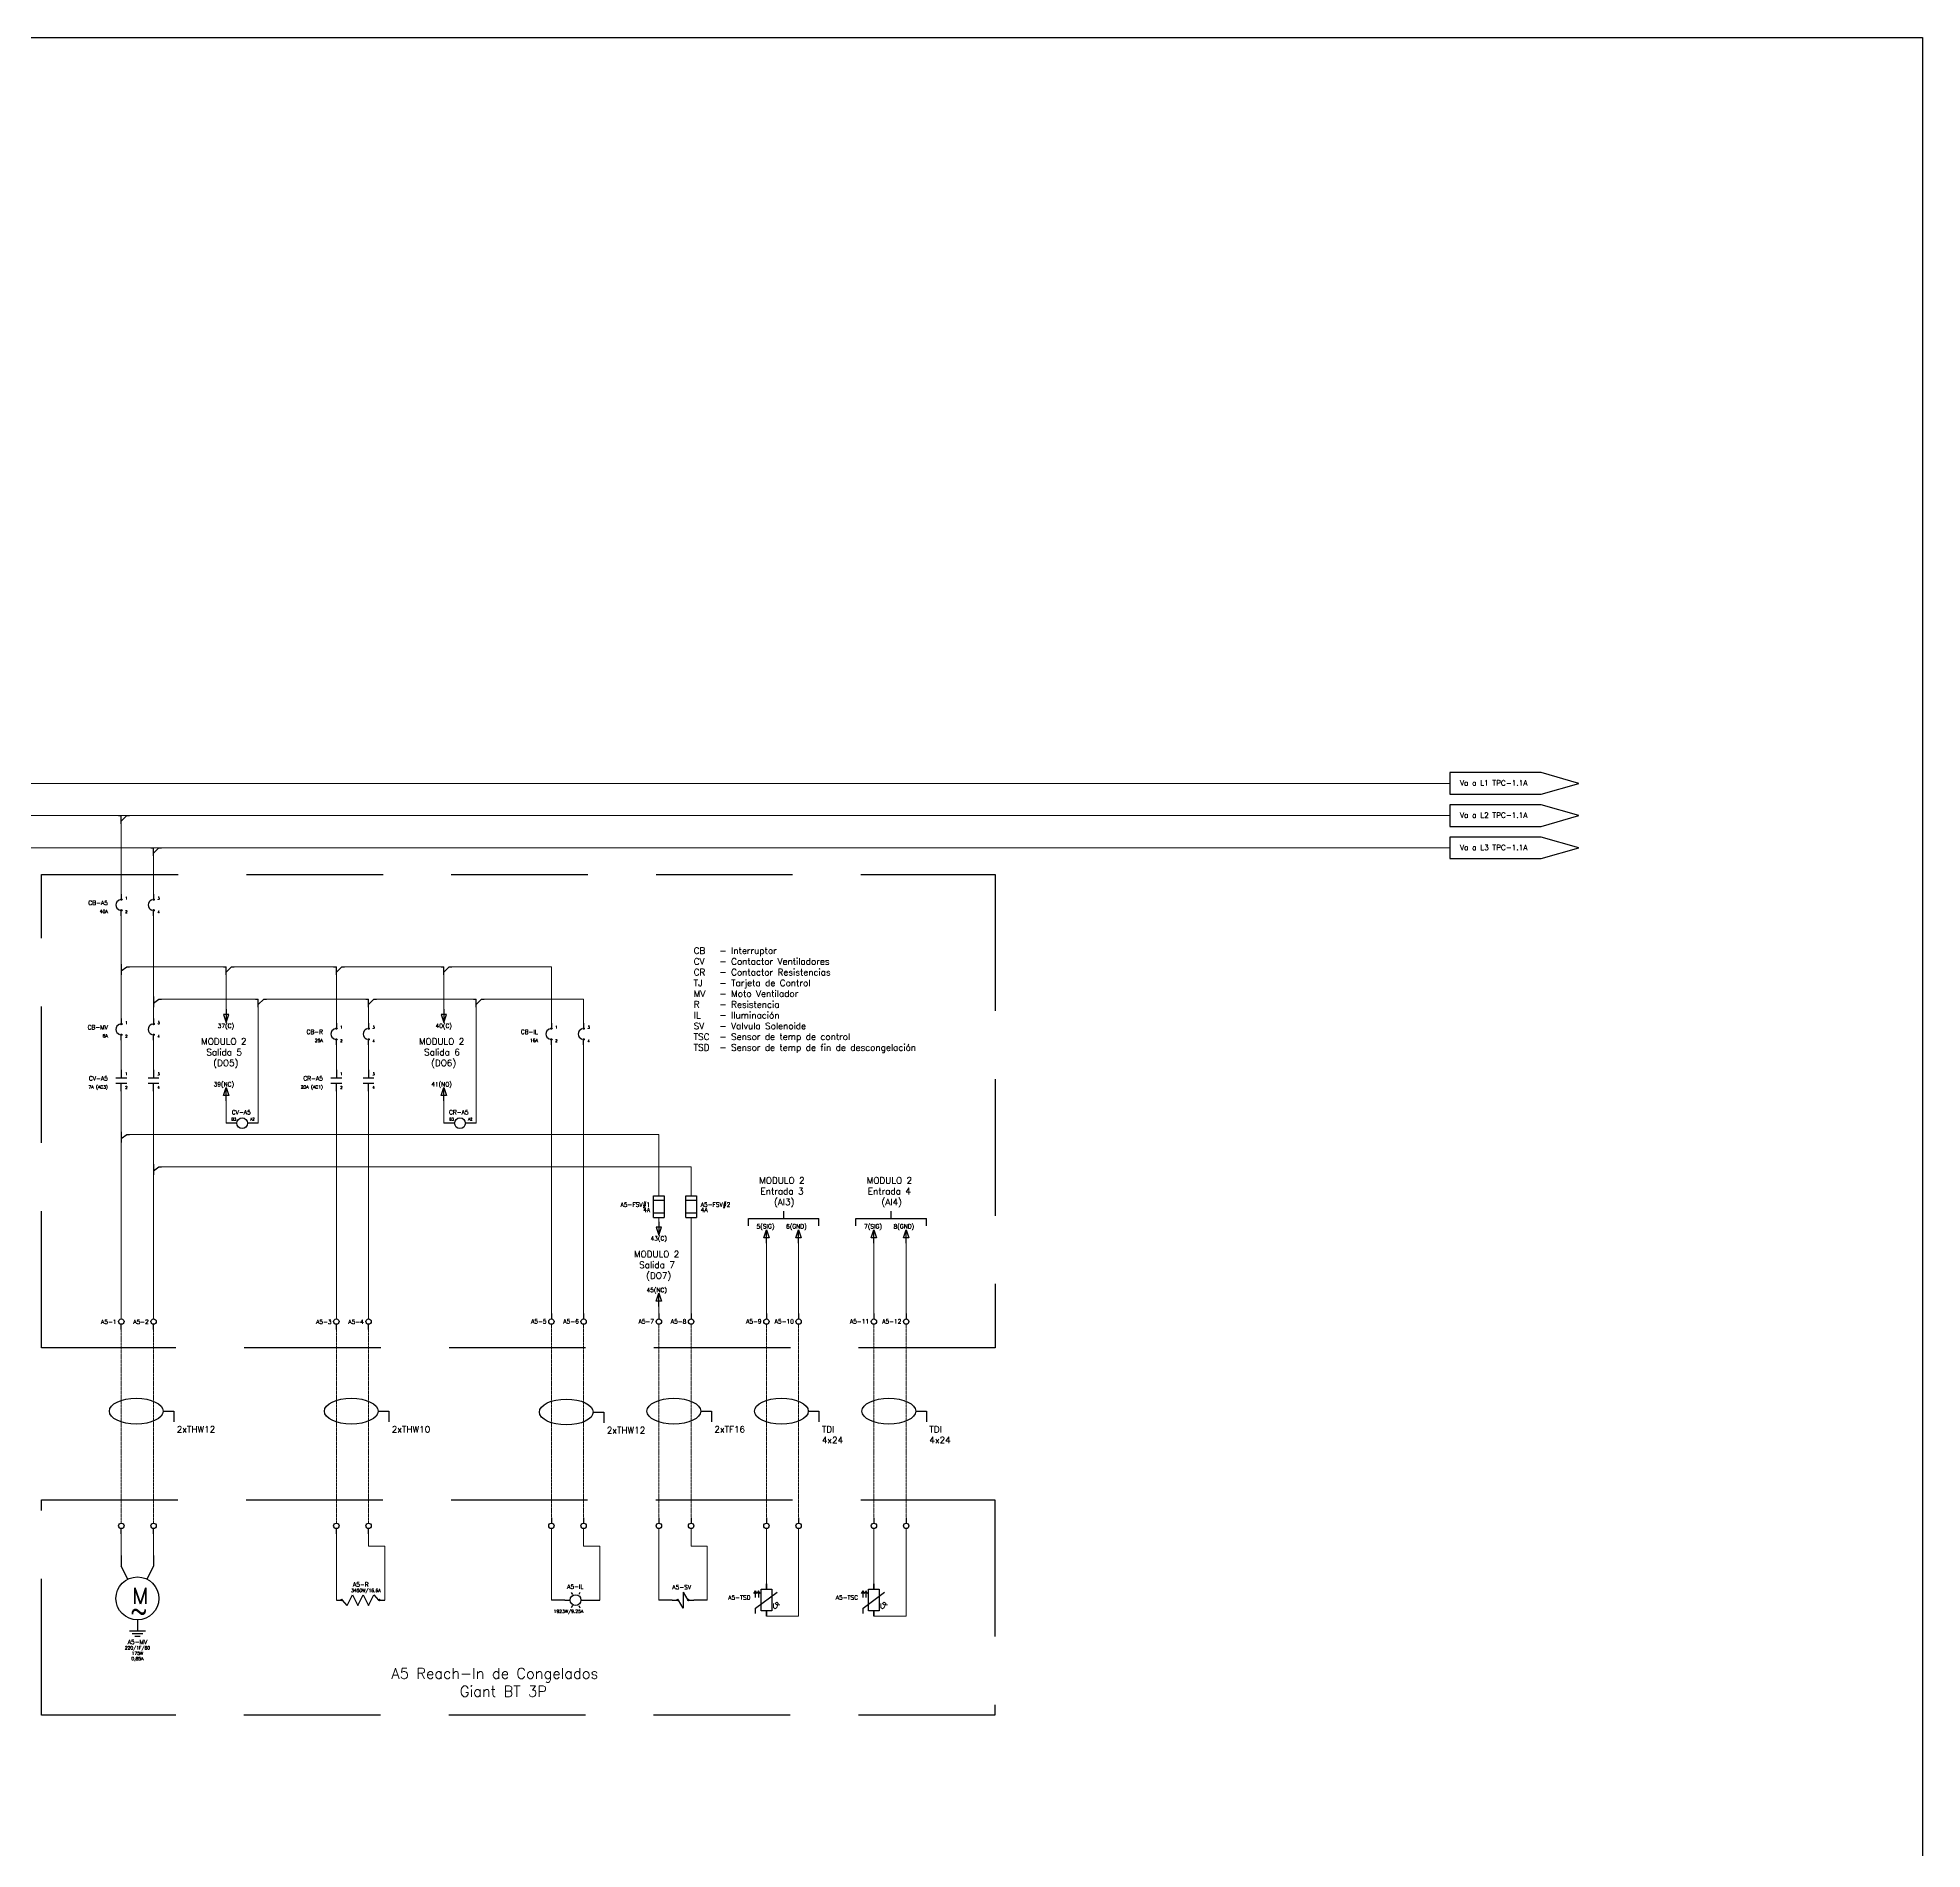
# Model space of a CAD drawing. Header units: inches. Extents: x 75782 to 87231, y -34126 to -18655.
# Drawn here: x 85478 to 87231, y -20340 to -18655 of the extents above; entities that cross this region are included whole.
import ezdxf
from ezdxf.enums import TextEntityAlignment as Align

# ---------------------------------------------------------------- set-up
doc = ezdxf.new("R2010")
doc.units = ezdxf.units.IN
doc.header["$MEASUREMENT"] = 0
doc.linetypes.add('DASHED', pattern=[19.05, 12.7, -6.35])
doc.linetypes.add('EPLANLINE7', pattern=[0])
for name, color, linetype, lineweight in [('A-Cable Belden', 9, 'Continuous', 18), ('A-Cables 220V', 6, 'Continuous', 18), ('SYMBOL', 2, 'Continuous', 25)]:
    doc.layers.add(name, color=color, linetype=linetype, lineweight=lineweight)
doc.layers.add('TEXTOS', color=7, linetype='Continuous')
doc.styles.add('Annotative', font='romans.shx')
doc.styles.get("Standard").update_dxf_attribs({"font": 'ROMANS.SHX'})

# ---------------------------------------------------------------- blocks, each defined once
blk = doc.blocks.new('derivación inferior')
for p, q in [((-2.5, 0), (0, 0)), ((0, -7.5), (0, 0)), ((0, -5), (5, 0)), ((5, 0), (7.5, 0))]:
    blk.add_line(p, q)
blk = doc.blocks.new('2F Breaker')
for p, q in [((0, 0), (0, -4.3)), ((30, 0), (30, -4.3)), ((0, -20), (0, -15.7)), ((30, -20), (30, -15.7))]:
    blk.add_line(p, q)
for centre in [(0, -5), (0, -15), (30, -5), (30, -15)]:
    blk.add_circle(centre, 0.653)
for centre in [(0, -10), (30, -10)]:
    blk.add_arc(centre, 5, 110, 250)
for s, p in [('2', (3.6, -17.7)), ('1', (3.6, -5)), ('3', (33.6, -5)), ('4', (33.6, -17.7))]:
    blk.add_text(s, height=2.5).set_placement(p)
at = {"flags": 4}
for tag, height, p in [('FEATURES', 3, (-12.5, -17.5)), ('NAME', 4, (-12.5, -10))]:
    blk.add_attdef(tag, text='', height=height, dxfattribs=at).set_placement(p, align=Align.RIGHT)
blk = doc.blocks.new('CONT 2F')
for p, q in [((33332.3, 23388.3), (33342.3, 23388.3)), ((33337.3, 23395.8), (33337.3, 23388.3)), ((33362.3, 23388.3), (33372.3, 23388.3)), ((33367.3, 23395.8), (33367.3, 23388.3)), ((33332.3, 23383.3), (33342.3, 23383.3)), ((33337.3, 23375.8), (33337.3, 23383.3)), ((33362.3, 23383.3), (33372.3, 23383.3)), ((33367.3, 23375.8), (33367.3, 23383.3))]:
    blk.add_line(p, q)
for s, p in [('1', (33340.9, 23390.8)), ('3', (33370.9, 23390.8)), ('2', (33340.9, 23378.1)), ('4', (33370.9, 23378.1))]:
    blk.add_text(s, height=2.5).set_placement(p)
at = {"flags": 4}
for tag, height, p in [('NAME', 4, (33324.8, 23385.8)), ('FEATURES', 3, (33324.8, 23378.3))]:
    blk.add_attdef(tag, text='', height=height, dxfattribs=at).set_placement(p, align=Align.RIGHT)
blk = doc.blocks.new('derivación a la derecha')
for p, q in [((0, 2.5), (0, -7.5)), ((0, -3.75), (5, 0)), ((5, 0), (7.5, 0))]:
    blk.add_line(p, q)
blk = doc.blocks.new('Solenoid Coil')
for p, q in [((0, 0), (4.3, 0)), ((10, -7.5), (5.7, 0)), ((10, 7.5), (10, -7.5)), ((10, 7.5), (14.3, 0)), ((15.7, 0), (20, 0))]:
    blk.add_line(p, q)
for centre in [(5, 0), (15, 0)]:
    blk.add_circle(centre, 0.704)
at = {"flags": 4}
for tag, height, p in [('NAME', 4, (17.5, 10)), ('PAGE', 3, (15, -17.5))]:
    blk.add_attdef(tag, text='', height=height, dxfattribs=at).set_placement(p, align=Align.RIGHT)
blk = doc.blocks.new('Temperature sensor')
for p, q in [((-10, -22.5), (10, -7.5)), ((-10, -27.5), (-10, -22.5))]:
    blk.add_line(p, q)
for points in [[(0, 0), (0, 0), (0, -5), (0, -5)], [(-5, -5), (5, -5), (5, -25), (-5, -25)], [(0, -30), (0, -30), (0, -25), (0, -25)]]:
    blk.add_lwpolyline(points, close=True)
at = {"layer": 'SYMBOL', "color": 0, "linetype": 'EPLANLINE7', "lineweight": 25}
for p, q in [((-10.4, -6.5), (-11.9, -8.9)), ((-10.4, -6.5), (-10.4, -12.5)), ((-10.4, -6.5), (-8.9, -8.9)), ((-7.4, -6.5), (-7.4, -12.5))]:
    blk.add_line(p, q, dxfattribs=at)
at = {"layer": 'SYMBOL', "color": 0, "linetype": 'EPLANLINE7', "lineweight": 13}
for p, q in [((-7.4, -6.5), (-8.9, -8.9)), ((-7.4, -6.5), (-5.9, -8.9)), ((-7.4, -12.5), (-7.4, -12.5)), ((-7.4, -12.5), (-7.4, -12.5)), ((9.6, -17.1), (8.1, -18.3)), ((11.1, -18.3), (9.6, -17.1)), ((6.6, -18.3), (6.6, -21.9)), ((6.6, -21.9), (8.1, -23.1)), ((8.1, -18.3), (9.6, -19.5)), ((8.1, -23.1), (9.6, -21.9)), ((9.6, -21.9), (11.1, -18.3)), ((9.6, -19.5), (12.6, -19.5))]:
    blk.add_line(p, q, dxfattribs=at)
at = {"flags": 4}
blk.add_attdef('NAME', text='', height=4, dxfattribs=at).set_placement((-14.8, -14.6), align=Align.RIGHT)
blk = doc.blocks.new('Arrow-down')
for p, q in [((0, 0), (0, -12.5)), ((2.5, -5), (-2.5, -5)), ((-2.5, -5), (0, -12.5)), ((0, -12.5), (2.5, -5))]:
    blk.add_line(p, q)
at = {"flags": 4}
blk.add_attdef('NAME', text='', height=4, dxfattribs=at).set_placement((7.5, -17.5), align=Align.RIGHT)
blk = doc.blocks.new('Arrow-up')
for p, q in [((-2.5, 5), (0, 12.5)), ((2.5, 5), (-2.5, 5)), ((0, 0), (0, 12.5)), ((0, 12.5), (2.5, 5))]:
    blk.add_line(p, q)
at = {"flags": 4}
blk.add_attdef('NAME', text='', height=4, dxfattribs=at).set_placement((7.5, 13.5), align=Align.RIGHT)
blk = doc.blocks.new('Relay Coil')
for p, q in [((5, 0), (0, 0)), ((20, 0), (15, 0))]:
    blk.add_line(p, q)
blk.add_circle((10, 0), 5)
for s, p in [('B3', (0, 2.5)), ('A2', (17.5, 2.5))]:
    blk.add_text(s, height=2.5).set_placement(p)
at = {"flags": 4}
for tag, height, p in [('NAME', 4, (18.1, 8.2)), ('INTENSIDAD', 3, (21, -10)), ('PAGE', 3, (20.6, -15.1))]:
    blk.add_attdef(tag, text='', height=height, dxfattribs=at).set_placement(p, align=Align.RIGHT)
blk = doc.blocks.new('2F motor')
for p, q in [((0, 0), (0, -10)), ((30, 0), (30, -10)), ((6.1, -22.1), (0, -10)), ((23.9, -22.1), (30, -10)), ((7.5, -70), (22.5, -70)), ((15, -60), (15, -70)), ((10, -72.5), (20, -72.5)), ((12.5, -75), (17.5, -75))]:
    blk.add_line(p, q)
blk.add_circle((15, -40), 20)
blk.add_text('M', height=15).set_placement((10, -45))
at = {"insert": (8.6, -43.8), "char_height": 15, "width": 78.304, "attachment_point": 1}
blk.add_mtext('{\\Fsimplex|c0;~}', dxfattribs=at)
at = {"flags": 4}
for tag, height, p in [('VOLTAJE', 3, (15, -87.5)), ('NAME', 4, (15, -82.5)), ('CURRENT', 3, (15, -97.5)), ('HP', 3, (15, -92.5))]:
    blk.add_attdef(tag, text='', height=height, dxfattribs=at).set_placement(p, align=Align.CENTER)
blk = doc.blocks.new('Heater')
for p, q in [((0, 0), (4.3, 0)), ((10, -5), (5.7, 0)), ((10, -5), (15, 5)), ((15, 5), (20, -5)), ((20, -5), (25, 5)), ((25, 5), (30, -5)), ((30, -5), (35, 5)), ((35, 5), (39.3, 0)), ((40.7, 0), (45, 0))]:
    blk.add_line(p, q)
for centre in [(5, 0), (40, 0)]:
    blk.add_circle(centre, 0.704)
at = {"flags": 4}
for tag, height, p in [('NAME', 4, (30, 12.5)), ('DATA', 3, (27.5, 7.5))]:
    blk.add_attdef(tag, text='', height=height, dxfattribs=at).set_placement(p, align=Align.RIGHT)
blk = doc.blocks.new('Fusible')
at = {"color": 0, "ltscale": 0.1}
for p, q in [((45791, 2917.9), (45791, 2937.9)), ((45791, 2937.9), (45801, 2937.9)), ((45791, 2933.9), (45801, 2933.9)), ((45801, 2937.9), (45801, 2917.9)), ((45801, 2921.9), (45791, 2921.9)), ((45791, 2917.9), (45801, 2917.9))]:
    blk.add_line(p, q, dxfattribs=at)
at = {"flags": 4}
for p in [(45787.9, 2927.9), (45787.9, 2922.9)]:
    blk.add_attdef('NAME', text='', height=4, dxfattribs=at).set_placement(p, align=Align.RIGHT)
blk = doc.blocks.new('fusible1')
at = {"color": 0, "ltscale": 0.1}
for p, q in [((45821, 2917.9), (45821, 2937.9)), ((45821, 2937.9), (45831, 2937.9)), ((45821, 2933.9), (45831, 2933.9)), ((45831, 2937.9), (45831, 2917.9)), ((45831, 2921.9), (45821, 2921.9)), ((45821, 2917.9), (45831, 2917.9))]:
    blk.add_line(p, q, dxfattribs=at)
at = {"flags": 4}
for p in [(45834.9, 2927.9), (45834.9, 2922.9)]:
    blk.add_attdef('NAME', p, '', height=4, dxfattribs=at)
blk = doc.blocks.new('Pilot Light')
for p, q in [((-10, 0), (-5, 0)), ((-4.1, 7.1), (-3, 5.2)), ((4.1, 7.1), (3, 5.2)), ((5, 0), (10, 0)), ((-3, -5.2), (-4.1, -7.1)), ((3, -5.2), (4.1, -7.1))]:
    blk.add_line(p, q)
blk.add_circle((0, 0), 5)
at = {"flags": 4}
for tag, height, p in [('NAME', 4, (7.4, 10.4)), ('COLOR', 3, (7.2, -12.1))]:
    blk.add_attdef(tag, text='', height=height, dxfattribs=at).set_placement(p, align=Align.RIGHT)
blk = doc.blocks.new('Borne - abajo')
blk.add_line((0, 0), (0, 5))
blk.add_circle((0, 7.5), 2.5)
at = {"flags": 4}
blk.add_attdef('NAME', text='', height=4, dxfattribs=at).set_placement((-4.4, 5.3), align=Align.RIGHT)
blk.add_attdef('#', (4.6, 5.9), '', height=3, dxfattribs=at)
blk = doc.blocks.new('Borne - arriba')
blk.add_line((0, 0), (0, -5))
blk.add_circle((0, -7.5), 2.5)
at = {"flags": 4}
blk.add_attdef('NAME', text='', height=4, dxfattribs=at).set_placement((-4.4, -9.3), align=Align.RIGHT)
blk.add_attdef('#', (4.6, -8.9), '', height=3, dxfattribs=at)

msp = doc.modelspace()

# ---------------------------------------------------------------- linework, layer by layer
for p, q in [((85658.3, -19664.9), (85653.3, -19664.9)), ((85683.3, -19664.9), (85678.3, -19664.9)), ((85860.9, -19664.9), (85855.9, -19664.9)), ((85885.9, -19664.9), (85880.9, -19664.9)), ((85955.9, -20031.9), (85955.9, -20036.9)), ((85985.9, -20031.9), (85985.9, -20036.9)), ((86055.9, -20031.9), (86055.9, -20036.9)), ((86085.9, -20031.9), (86085.9, -20036.9)), ((86155.9, -20031.9), (86155.9, -20036.9)), ((86185.9, -20031.9), (86185.9, -20036.9)), ((86255.9, -20031.9), (86255.9, -20036.9)), ((86285.9, -20031.9), (86285.9, -20036.9)), ((85555.9, -20046.9), (85555.9, -20041.9)), ((85585.9, -20046.9), (85585.9, -20041.9)), ((85755.9, -20046.9), (85755.9, -20041.9)), ((85785.9, -20046.9), (85785.9, -20041.9)), ((85968.4, -20108.4), (85955.9, -20108.4)), ((85988.4, -20108.4), (86000.9, -20108.4)), ((86068.4, -20108.4), (86055.9, -20108.4)), ((86100.9, -20108.4), (86088.4, -20108.4))]:
    msp.add_line(p, q)
at = {"ltscale": 0.1}
for p, q in [((86139.2, -19760.2), (86139.2, -19753.5)), ((86139.2, -19753.5), (86204.8, -19753.5)), ((86172, -19753.5), (86172, -19746.7)), ((86204.8, -19760.2), (86204.8, -19753.5)), ((86239.2, -19760.2), (86239.2, -19753.5)), ((86239.2, -19753.5), (86304.8, -19753.5)), ((86272, -19753.5), (86272, -19746.7)), ((86304.8, -19760.2), (86304.8, -19753.5)), ((85594.8, -19932.7), (85604.8, -19932.7)), ((85604.8, -19932.7), (85604.8, -19942.7)), ((85794.8, -19932.7), (85804.8, -19932.7)), ((85804.8, -19932.7), (85804.8, -19942.7)), ((85994.8, -19933.5), (86004.8, -19933.5)), ((86004.8, -19933.5), (86004.8, -19943.5)), ((86094.8, -19932.7), (86104.8, -19932.7)), ((86104.8, -19932.7), (86104.8, -19942.7)), ((86194.8, -19932.7), (86204.8, -19932.7)), ((86204.8, -19932.7), (86204.8, -19942.7)), ((86294.8, -19932.7), (86304.8, -19932.7)), ((86304.8, -19932.7), (86304.8, -19942.7))]:
    msp.add_line(p, q, dxfattribs=at)
msp.add_lwpolyline([(75782.1, -18655.2), (87231.1, -18655.2), (87231.1, -24628.5), (75782.1, -24628.5)], close=True, dxfattribs=at)
msp.add_lwpolyline([(75782.1, -18655.2), (87231.1, -18655.2), (87231.1, -24628.5), (75782.1, -24628.5)], close=True, dxfattribs=at)
for points in [[(86876.7, -19338.8), (86791.7, -19338.8), (86791.7, -19358.8), (86876.7, -19358.8), (86911.7, -19348.8), (86876.7, -19338.8)], [(86876.7, -19368.8), (86791.7, -19368.8), (86791.7, -19388.8), (86876.7, -19388.8), (86911.7, -19378.8), (86876.7, -19368.8)], [(86876.7, -19398.8), (86791.7, -19398.8), (86791.7, -19418.8), (86876.7, -19418.8), (86911.7, -19408.8), (86876.7, -19398.8)]]:
    msp.add_lwpolyline(points, dxfattribs=at)
at = {"linetype": 'DASHED', "ltscale": 10}
for points in [[(85481.8, -19433.4), (86368.7, -19433.4), (86368.7, -19873.7), (85481.8, -19873.7)], [(85481.6, -20015.3), (86368.5, -20015.3), (86368.5, -20215.6), (85481.6, -20215.6)]]:
    msp.add_lwpolyline(points, close=True, dxfattribs=at)
for centre in [(85555.9, -20039.4), (85585.9, -20039.4), (85755.9, -20039.4), (85785.9, -20039.4), (85955.9, -20039.4), (85985.9, -20039.4), (86055.9, -20039.4), (86085.9, -20039.4), (86155.9, -20039.4), (86185.9, -20039.4), (86255.9, -20039.4), (86285.9, -20039.4)]:
    msp.add_circle(centre, 2.5)
at = {"ltscale": 0.1}
for centre in [(85569.8, -19932.7), (85769.8, -19932.7), (85969.8, -19933.5), (86069.8, -19932.7), (86169.8, -19932.7), (86269.8, -19932.7)]:
    msp.add_ellipse(centre, major_axis=(-25, 0), ratio=0.48, dxfattribs=at)
at = {"layer": 'A-Cable Belden'}
for p, q in [((86155.9, -19846.9), (86155.9, -19776.4)), ((86185.9, -19776.4), (86185.9, -19846.9)), ((86255.9, -19846.9), (86255.9, -19776.4)), ((86285.9, -19776.4), (86285.9, -19846.9)), ((86155.9, -20093.4), (86155.9, -20041.9)), ((86185.9, -20041.9), (86185.9, -20123.4)), ((86255.9, -20095.9), (86255.9, -20041.9)), ((86285.9, -20041.9), (86285.9, -20123.4)), ((86185.9, -20123.4), (86155.9, -20123.4)), ((86285.9, -20123.4), (86255.9, -20123.4))]:
    msp.add_line(p, q, dxfattribs=at)
at = {"layer": 'A-Cable Belden', "linetype": 'DASHED', "ltscale": 0.01}
for p, q in [((86155.9, -19851.9), (86155.9, -20031.9)), ((86185.9, -19851.9), (86185.9, -20031.9)), ((86255.9, -19851.9), (86255.9, -20031.9)), ((86285.9, -19851.9), (86285.9, -20031.9))]:
    msp.add_line(p, q, dxfattribs=at)
at = {"layer": 'A-Cables 220V'}
for p, q in [((79583.7, -19348.8), (86791.7, -19348.8)), ((79613.7, -19378.8), (86791.7, -19378.8)), ((85555.9, -19451.9), (85555.9, -19378.8)), ((79643.7, -19408.8), (86791.7, -19408.8)), ((85585.9, -19451.9), (85585.9, -19408.8)), ((85555.9, -19471.9), (85555.9, -19567.6)), ((85585.9, -19471.9), (85585.9, -19571.9)), ((85563.4, -19519.4), (85650.8, -19519.4)), ((85653.3, -19526.9), (85653.3, -19558.8)), ((85660.8, -19519.4), (85753.4, -19519.4)), ((85755.9, -19571.9), (85755.9, -19519.4)), ((85760.9, -19519.4), (85855.9, -19519.4)), ((85855.9, -19519.4), (85855.9, -19558.8)), ((85860.9, -19519.4), (85955.9, -19519.4)), ((85955.9, -19519.4), (85955.9, -19572)), ((85593.4, -19549.4), (85680.8, -19549.4)), ((85683.3, -19556.9), (85683.3, -19664.9)), ((85690.8, -19549.4), (85783.4, -19549.4)), ((85785.9, -19571.9), (85785.9, -19549.4)), ((85790.9, -19549.4), (85885.9, -19549.4)), ((85885.9, -19556.9), (85885.9, -19664.9)), ((85890.9, -19549.4), (85985.9, -19549.4)), ((85985.9, -19549.4), (85985.9, -19571.9)), ((85555.9, -19587.6), (85555.9, -19615.2)), ((85585.9, -19587.6), (85585.9, -19615.2)), ((85755.9, -19591.9), (85755.9, -19615.2)), ((85785.9, -19591.9), (85785.9, -19615.2)), ((85955.9, -19591.9), (85955.9, -19846.9)), ((85985.9, -19591.9), (85985.9, -19846.9)), ((85555.9, -19635.2), (85555.9, -19738.2)), ((85585.9, -19635.2), (85585.9, -19738.2)), ((85653.3, -19644.1), (85653.3, -19664.9)), ((85755.9, -19635.2), (85755.9, -19846.9)), ((85785.9, -19635.2), (85785.9, -19846.9)), ((85855.9, -19644.1), (85855.9, -19664.9)), ((85563.4, -19675.4), (86055.9, -19675.4)), ((86055.9, -19675.4), (86055.9, -19732.5)), ((85593.4, -19705.4), (86085.9, -19705.4)), ((86085.9, -19705.4), (86085.9, -19732.5)), ((85555.9, -19738.2), (85555.9, -19846.9)), ((85585.9, -19738.2), (85585.9, -19846.9)), ((86055.9, -19752.5), (86055.9, -19757.9)), ((86085.9, -19752.5), (86085.9, -19846.9)), ((86055.9, -19835.5), (86055.9, -19841.9)), ((85555.9, -20041.9), (85555.9, -20066.9)), ((85585.9, -20041.9), (85585.9, -20066.9)), ((85755.9, -20041.9), (85755.9, -20108.4)), ((85785.9, -20041.9), (85785.9, -20058.4)), ((85955.9, -20041.9), (85955.9, -20108.4)), ((85985.9, -20041.9), (85985.9, -20058.4)), ((86055.9, -20041.9), (86055.9, -20108.4)), ((86085.9, -20041.9), (86085.9, -20058.4)), ((85800.9, -20058.4), (85785.9, -20058.4)), ((85800.9, -20108.4), (85800.9, -20058.4)), ((86000.9, -20058.4), (85985.9, -20058.4)), ((86000.9, -20108.4), (86000.9, -20058.4)), ((86100.9, -20058.4), (86085.9, -20058.4)), ((86100.9, -20108.4), (86100.9, -20058.4))]:
    msp.add_line(p, q, dxfattribs=at)
at = {"layer": 'A-Cables 220V', "linetype": 'DASHED', "ltscale": 0.01}
for p, q in [((86055.9, -19841.9), (86055.9, -19846.9)), ((85555.9, -19851.9), (85555.9, -20036.9)), ((85585.9, -19851.9), (85585.9, -20036.9)), ((85755.9, -19851.9), (85755.9, -20036.9)), ((85785.9, -19851.9), (85785.9, -20036.9)), ((85955.9, -19851.9), (85955.9, -20031.9)), ((85985.9, -19851.9), (85985.9, -20031.9)), ((86055.9, -19851.9), (86055.9, -20031.9)), ((86085.9, -19851.9), (86085.9, -20031.9))]:
    msp.add_line(p, q, dxfattribs=at)

# ---------------------------------------------------------------- block references
for name, p in [('derivación inferior', (85555.9, -19378.8)), ('derivación inferior', (85555.9, -19378.8)), ('derivación inferior', (85585.9, -19408.8)), ('derivación inferior', (85585.9, -19408.8)), ('derivación a la derecha', (85555.9, -19519.4)), ('derivación inferior', (85653.3, -19519.4)), ('derivación inferior', (85755.9, -19519.4)), ('derivación inferior', (85855.9, -19519.4)), ('derivación a la derecha', (85585.9, -19549.4)), ('derivación inferior', (85683.3, -19549.4)), ('derivación inferior', (85785.9, -19549.4)), ('derivación inferior', (85885.9, -19549.4)), ('derivación a la derecha', (85555.9, -19675.4)), ('derivación a la derecha', (85585.9, -19705.4))]:
    msp.add_blockref(name, p)
ref = msp.add_blockref('2F Breaker', (85555.9, -19451.9))
ref.add_attrib('NAME', 'CB-A5', dxfattribs={"height": 4}).set_placement((85543.4, -19461.9), align=Align.RIGHT)
ref.add_attrib('FEATURES', '40A', dxfattribs={"height": 3}).set_placement((85543.4, -19469.4), align=Align.RIGHT)
ref = msp.add_blockref('Arrow-down', (85653.3, -19558.8))
ref.add_attrib('NAME', '37(C)', dxfattribs={"height": 4}).set_placement((85660.8, -19576.3), align=Align.RIGHT)
ref = msp.add_blockref('Arrow-down', (85855.9, -19558.8))
ref.add_attrib('NAME', '40(C)', dxfattribs={"height": 4}).set_placement((85863.4, -19576.3), align=Align.RIGHT)
ref = msp.add_blockref('2F Breaker', (85555.9, -19567.6))
ref.add_attrib('NAME', 'CB-MV', dxfattribs={"height": 4}).set_placement((85543.4, -19577.6), align=Align.RIGHT)
ref.add_attrib('FEATURES', '6A', dxfattribs={"height": 3}).set_placement((85543.4, -19585.1), align=Align.RIGHT)
ref = msp.add_blockref('2F Breaker', (85755.9, -19571.9))
ref.add_attrib('NAME', 'CB-R', dxfattribs={"height": 4}).set_placement((85743.4, -19581.9), align=Align.RIGHT)
ref.add_attrib('FEATURES', '25A', dxfattribs={"height": 3}).set_placement((85743.4, -19589.4), align=Align.RIGHT)
ref = msp.add_blockref('2F Breaker', (85955.9, -19571.9))
ref.add_attrib('NAME', 'CB-IL', dxfattribs={"height": 4}).set_placement((85943.4, -19581.9), align=Align.RIGHT)
ref.add_attrib('FEATURES', '16A', dxfattribs={"height": 3}).set_placement((85943.4, -19589.4), align=Align.RIGHT)
ref = msp.add_blockref('CONT 2F', (52218.6, -43011))
ref.add_attrib('NAME', 'CV-A5', dxfattribs={"height": 4}).set_placement((85543.4, -19625.2), align=Align.RIGHT)
ref.add_attrib('FEATURES', '7A (AC3)', dxfattribs={"height": 3}).set_placement((85543.4, -19632.7), align=Align.RIGHT)
ref = msp.add_blockref('CONT 2F', (52418.6, -43011))
ref.add_attrib('NAME', 'CR-A5', dxfattribs={"height": 4}).set_placement((85743.4, -19625.2), align=Align.RIGHT)
ref.add_attrib('FEATURES', '20A (AC1)', dxfattribs={"height": 3}).set_placement((85743.4, -19632.7), align=Align.RIGHT)
ref = msp.add_blockref('Arrow-up', (85653.3, -19644.1))
ref.add_attrib('NAME', '39(NC)', dxfattribs={"height": 4}).set_placement((85660.8, -19630.6), align=Align.RIGHT)
ref = msp.add_blockref('Arrow-up', (85855.9, -19644.1))
ref.add_attrib('NAME', '41(NO)', dxfattribs={"height": 4}).set_placement((85863.4, -19630.6), align=Align.RIGHT)
ref = msp.add_blockref('Relay Coil', (85658.3, -19664.9))
ref.add_attrib('NAME', 'CV-A5', dxfattribs={"height": 4}).set_placement((85676.3, -19656.7), align=Align.RIGHT)
ref = msp.add_blockref('Relay Coil', (85860.9, -19664.9))
ref.add_attrib('NAME', 'CR-A5', dxfattribs={"height": 4}).set_placement((85878.9, -19656.7), align=Align.RIGHT)
ref = msp.add_blockref('Fusible', (40259.9, -22670.4))
ref.add_attrib('NAME', 'A5-FSV#1', dxfattribs={"height": 4}).set_placement((86047.8, -19742.5), align=Align.RIGHT)
ref.add_attrib('NAME', '4A', dxfattribs={"height": 4}).set_placement((86047.8, -19747.5), align=Align.RIGHT)
ref = msp.add_blockref('fusible1', (40259.9, -22670.4))
ref.add_attrib('NAME', 'A5-FSV#2', (86094.8, -19742.5), dxfattribs={"height": 4})
ref.add_attrib('NAME', '4A', (86094.8, -19747.5), dxfattribs={"height": 4})
ref = msp.add_blockref('Arrow-down', (86055.9, -19756.5))
ref.add_attrib('NAME', '43(C)', dxfattribs={"height": 4}).set_placement((86063.4, -19774), align=Align.RIGHT)
ref = msp.add_blockref('Arrow-up', (86155.9, -19776.4))
ref.add_attrib('NAME', '5(SIG)', dxfattribs={"height": 4}).set_placement((86163.4, -19762.9), align=Align.RIGHT)
ref = msp.add_blockref('Arrow-up', (86185.9, -19776.4))
ref.add_attrib('NAME', '6(GND)', dxfattribs={"height": 4}).set_placement((86193.4, -19762.9), align=Align.RIGHT)
ref = msp.add_blockref('Arrow-up', (86255.9, -19776.4))
ref.add_attrib('NAME', '7(SIG)', dxfattribs={"height": 4}).set_placement((86263.4, -19762.9), align=Align.RIGHT)
ref = msp.add_blockref('Arrow-up', (86285.9, -19776.4))
ref.add_attrib('NAME', '8(GND)', dxfattribs={"height": 4}).set_placement((86293.4, -19762.9), align=Align.RIGHT)
ref = msp.add_blockref('Arrow-up', (86055.9, -19835.5))
ref.add_attrib('NAME', '45(NC)', dxfattribs={"height": 4}).set_placement((86063.4, -19822), align=Align.RIGHT)
ref = msp.add_blockref('Borne - arriba', (85955.9, -19841.9))
ref.add_attrib('NAME', 'A5-5', dxfattribs={"height": 4}).set_placement((85951.4, -19851.2), align=Align.RIGHT)
ref = msp.add_blockref('Borne - arriba', (85985.9, -19841.9))
ref.add_attrib('NAME', 'A5-6', dxfattribs={"height": 4}).set_placement((85981.4, -19851.2), align=Align.RIGHT)
ref = msp.add_blockref('Borne - arriba', (86055.9, -19841.9))
ref.add_attrib('NAME', 'A5-7', dxfattribs={"height": 4}).set_placement((86051.4, -19851.2), align=Align.RIGHT)
ref = msp.add_blockref('Borne - arriba', (86085.9, -19841.9))
ref.add_attrib('NAME', 'A5-8', dxfattribs={"height": 4}).set_placement((86081.4, -19851.2), align=Align.RIGHT)
ref = msp.add_blockref('Borne - arriba', (86155.9, -19841.9))
ref.add_attrib('NAME', 'A5-9', dxfattribs={"height": 4}).set_placement((86151.4, -19851.2), align=Align.RIGHT)
ref = msp.add_blockref('Borne - arriba', (86185.9, -19841.9))
ref.add_attrib('NAME', 'A5-10', dxfattribs={"height": 4}).set_placement((86181.4, -19851.2), align=Align.RIGHT)
ref = msp.add_blockref('Borne - arriba', (86255.9, -19841.9))
ref.add_attrib('NAME', 'A5-11', dxfattribs={"height": 4}).set_placement((86251.4, -19851.2), align=Align.RIGHT)
ref = msp.add_blockref('Borne - arriba', (86285.9, -19841.9))
ref.add_attrib('NAME', 'A5-12', dxfattribs={"height": 4}).set_placement((86281.4, -19851.2), align=Align.RIGHT)
ref = msp.add_blockref('Borne - abajo', (85555.9, -19856.9))
ref.add_attrib('NAME', 'A5-1', dxfattribs={"height": 4}).set_placement((85551.4, -19851.6), align=Align.RIGHT)
ref = msp.add_blockref('Borne - abajo', (85585.9, -19856.9))
ref.add_attrib('NAME', 'A5-2', dxfattribs={"height": 4}).set_placement((85581.4, -19851.6), align=Align.RIGHT)
ref = msp.add_blockref('Borne - abajo', (85755.9, -19856.9))
ref.add_attrib('NAME', 'A5-3', dxfattribs={"height": 4}).set_placement((85751.4, -19851.6), align=Align.RIGHT)
ref = msp.add_blockref('Borne - abajo', (85785.9, -19856.9))
ref.add_attrib('NAME', 'A5-4', dxfattribs={"height": 4}).set_placement((85781.4, -19851.6), align=Align.RIGHT)
ref = msp.add_blockref('2F motor', (85555.9, -20066.9))
ref.add_attrib('CURRENT', '0,85A', dxfattribs={"height": 3}).set_placement((85570.9, -20164.4), align=Align.CENTER)
ref.add_attrib('HP', '175W', dxfattribs={"height": 3}).set_placement((85570.9, -20159.4), align=Align.CENTER)
ref.add_attrib('VOLTAJE', '220/1F/60', dxfattribs={"height": 3}).set_placement((85570.9, -20154.4), align=Align.CENTER)
ref.add_attrib('NAME', 'A5-MV', dxfattribs={"height": 4}).set_placement((85570.9, -20149.4), align=Align.CENTER)
ref = msp.add_blockref('Heater', (85755.9, -20108.4))
ref.add_attrib('NAME', 'A5-R', dxfattribs={"height": 4}).set_placement((85785.9, -20095.9), align=Align.RIGHT)
ref.add_attrib('DATA', '3450W/16.6A', dxfattribs={"height": 3}).set_placement((85783.4, -20100.9), align=Align.CENTER)
ref = msp.add_blockref('Pilot Light', (85978.4, -20108.4))
ref.add_attrib('NAME', 'A5-IL', dxfattribs={"height": 4}).set_placement((85985.8, -20097.9), align=Align.RIGHT)
ref.add_attrib('COLOR', '1923W/9.25A', dxfattribs={"height": 3}).set_placement((85985.6, -20120.4), align=Align.RIGHT)
ref = msp.add_blockref('Solenoid Coil', (86068.4, -20108.4))
ref.add_attrib('NAME', 'A5-SV', dxfattribs={"height": 4}).set_placement((86085.9, -20098.4), align=Align.RIGHT)
ref = msp.add_blockref('Temperature sensor', (86155.9, -20093.4))
ref.add_attrib('NAME', 'A5-TSD', dxfattribs={"height": 4}).set_placement((86141.1, -20108), align=Align.RIGHT)
ref = msp.add_blockref('Temperature sensor', (86255.9, -20093.4))
ref.add_attrib('NAME', 'A5-TSC', dxfattribs={"height": 4}).set_placement((86241.1, -20108), align=Align.RIGHT)

# ---------------------------------------------------------------- texts
at = {"insert": (86007.5, -19947.4), "char_height": 6, "attachment_point": 1, "style": 'Annotative'}
msp.add_mtext_dynamic_manual_height_columns('2xTHW12', width=128.511, gutter_width=1250, heights=[0], dxfattribs=at)
at = {"layer": 'TEXTOS', "attachment_point": 1}
for s, width, insert, char_height in [('\\pi4.2847;Va a L1 TPC-1.1A', 81.426, (86796.7, -19345.9), 5), ('\\pi4.2847;Va a L2 TPC-1.1A', 81.426, (86796.7, -19375.9), 5), ('\\pi4.2847;Va a L3 TPC-1.1A', 81.426, (86796.7, -19405.9), 5), ('CB^I- Interruptor\\PCV^I- Contactor Ventiladores\\PCR^I- Contactor Resistencias\\PTJ^I- Tarjeta de Control\\PMV^I- Moto Ventilador\\PR^I- Resistencia\\PIL^I- Iluminación\\PSV^I- Valvula Solenoide\\PTSC^I- Sensor de temp de control\\PTSD^I- Sensor de temp de fin de descongelación', 252.141, (86088.3, -19501.4), 6), ('\\pi102.93;MODULO 2\\P\\pi107.78;Salida 5\\P\\pi114.21;(DO5)', 252.141, (85527.2, -19585.8), 6), ('\\pi102.93;MODULO 2\\P\\pi107.78;Salida 6\\P\\pi114.21;(DO6)', 252.141, (85729.8, -19585.8), 6), ('\\pi102.93;MODULO 2\\P\\pi104.07;Entrada 3\\P\\pi116.64;(AI3)', 252.141, (86046.3, -19715.1), 6), ('\\pi102.93;MODULO 2\\P\\pi103.93;Entrada 4\\P\\pi116.64;(AI4)', 252.141, (86146.3, -19715.1), 6), ('\\pi102.93;MODULO 2\\P\\pi107.78;Salida 7\\P\\pi114.21;(DO7)', 252.141, (85929.8, -19783.6), 6), ('2xTHW12', 128.511, (85607.5, -19946.6), 6), ('2xTHW10', 128.511, (85807.5, -19946.6), 6), ('2xTF16', 128.511, (86107.5, -19946.6), 6), ('TDI\\P4x24', 128.511, (86207.5, -19946.6), 6), ('TDI\\P4x24', 128.511, (86307.5, -19946.6), 6)]:
    msp.add_mtext_dynamic_manual_height_columns(s, width=width, gutter_width=1250, heights=[0], dxfattribs=dict(at, insert=insert, char_height=char_height))
at = {"layer": 'TEXTOS', "linetype": 'DASHED', "ltscale": 0.1, "insert": (85540.5, -20171.6), "char_height": 10, "attachment_point": 1}
msp.add_mtext_dynamic_manual_height_columns('\\pi266.68;A5 Reach-In de Congelados\\P\\pi330.25;Giant BT 3P', width=752.403, gutter_width=1250, heights=[0], dxfattribs=at)

doc.saveas('drawing.dxf')
